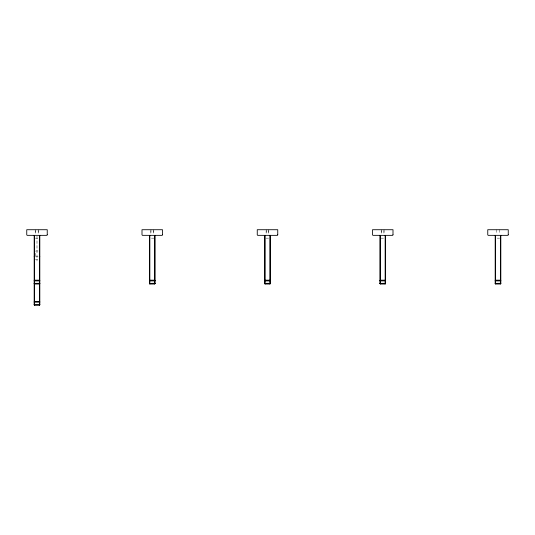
<?xml version="1.0" encoding="UTF-8"?>
<svg xmlns="http://www.w3.org/2000/svg" width="535" height="535" viewBox="0 0 535 535"><rect width="100%" height="100%" fill="white"/><g stroke="black" fill="none" stroke-linecap="round" stroke-linejoin="round"><path stroke-width="0.4" stroke-dasharray="2.67 2.01" d="M35.39 238.155L37.798 238.155M151.445 238.155L153.853 238.155M265.895 238.155L269.105 238.155M381.147 238.155L383.555 238.155M497.202 238.155L499.61 238.155M38.105 250.982L35.711 250.982L35.711 256.613M35.39 256.613L38.105 256.613M35.39 259.415L37.798 259.415M499.289 229.722L499.289 233.748M496.727 229.722L496.727 233.748M384.036 229.722L384.036 233.748M383.929 230.525L383.929 233.748M381.475 229.722L381.475 233.748M381.368 230.525L381.368 233.748M268.777 229.722L268.777 233.748M268.677 230.525L268.677 233.748M266.223 229.722L266.223 233.748M266.116 230.525L266.116 233.748M153.525 229.722L153.525 233.748M153.425 230.525L153.425 233.748M150.964 229.722L150.964 233.748M150.863 230.525L150.863 233.748M38.273 229.722L38.273 233.748M38.172 230.525L38.172 233.748M36.995 236.182L36.995 260.966M35.711 229.722L35.711 233.748M35.611 230.525L35.611 233.748"/><path stroke-width="0.8" d="M34.18 280.587L34.588 280.179L39.403 280.179L39.811 280.587M39.811 283.61L39.403 284.018L34.588 284.018L34.18 283.61M34.18 301.84L34.588 301.432L39.403 301.432L39.811 301.84M34.18 235.36L34.18 304.87L34.588 305.278L39.403 305.278L39.811 304.87L39.811 235.36M149.432 280.587L149.84 280.179L154.655 280.179L155.063 280.587M149.432 235.36L149.432 283.61L149.84 284.018L154.655 284.018L155.063 283.61L155.063 235.36M264.685 280.587L265.092 280.179L269.907 280.179L270.315 280.587M264.685 235.36L264.685 283.61L265.092 284.018L269.907 284.018L270.315 283.61L270.315 235.36M379.937 280.587L380.345 280.179L385.16 280.179L385.568 280.587M379.937 235.36L379.937 283.61L380.345 284.018L385.16 284.018L385.568 283.61L385.568 235.36M495.189 280.587L495.597 280.179L500.412 280.179L500.82 280.587M495.189 235.36L495.189 283.61L495.597 284.018L500.412 284.018L500.82 283.61L500.82 235.36M34.18 283.396L39.811 283.289M34.18 304.649L39.811 304.549M149.432 283.396L155.063 283.289M264.685 283.396L270.315 283.289M379.937 283.396L385.568 283.289M495.189 283.396L500.82 283.289M34.18 280.895L39.811 280.895M39.403 283.563L39.811 283.396M34.18 302.155L39.811 302.155M39.403 304.823L39.811 304.649M149.432 280.895L155.063 280.895M154.655 283.563L155.063 283.396M264.685 280.895L270.315 280.895M269.907 283.563L270.315 283.396M379.937 280.895L385.568 280.895M385.16 283.563L385.568 283.396M495.189 280.895L500.82 280.895M500.412 283.563L500.82 283.396M34.18 256.613L34.588 256.613M39.403 256.613L39.811 256.613M495.189 283.289L495.597 283.523M379.937 283.289L380.345 283.523M264.685 283.289L265.092 283.523M149.432 283.289L149.84 283.523M34.18 283.289L34.588 283.523M34.18 304.549L34.588 304.783M500.412 235.36L500.412 284.018M495.597 235.36L495.597 284.018M385.16 235.36L385.16 284.018M380.345 235.36L380.345 284.018M269.907 235.36L269.907 284.018M265.092 235.36L265.092 284.018M154.655 235.36L154.655 284.018M149.84 235.36L149.84 284.018M39.403 235.36L39.403 305.278M34.588 235.36L34.588 305.278M47.24 234.845L46.726 235.36L27.165 235.346L26.75 234.845L26.75 229.722L47.24 229.722L47.24 234.845M162.493 234.845L161.978 235.36L142.417 235.346L142.002 234.845L142.002 229.722L162.493 229.722L162.493 234.845M277.745 234.845L277.23 235.36L257.669 235.346L257.255 234.845L257.255 229.722L277.745 229.722L277.745 234.845M392.998 234.845L392.483 235.36L372.922 235.346L372.507 234.845L372.507 229.722L392.998 229.722L392.998 234.845M508.25 234.845L507.735 235.36L488.174 235.346L487.76 234.845L487.76 229.722L508.25 229.722L508.25 234.845"/></g></svg>
